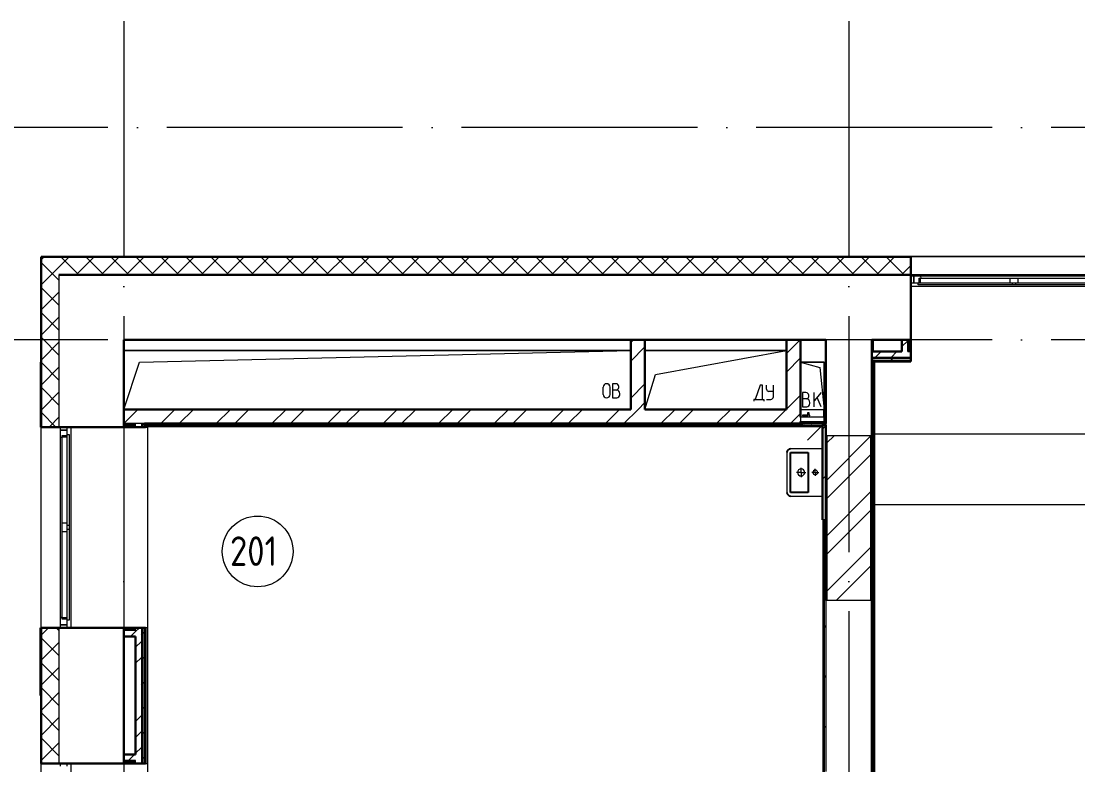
# Model space of a CAD drawing. Header units: millimetres. Extents: x -586848 to 520591, y -385801 to 675781.
# Drawn here: x 99002 to 107966, y 625269 to 631571 of the extents above; entities that cross this region are included whole.
import ezdxf

# ---------------------------------------------------------------- set-up
doc = ezdxf.new("R2010")
doc.units = ezdxf.units.MM
doc.linetypes.add('ADSK_Линия сетки', pattern=[25, 20, -2.5, 0, -2.5])
for name, color, linetype, lineweight in [('_ Окна', 7, 'Continuous', 9), ('Марки помещений', 252, 'Continuous', 20), ('Оборудование', 8, 'Continuous', 18), ('Ограждение', 252, 'Continuous', 9), ('Окна', 252, 'Continuous', 9), ('Оси', 252, 'Continuous', 9), ('Перекрытие', 252, 'Continuous', 18), ('Стены внутренние', 7, 'Continuous', 18), ('Стены наружные', 7, 'Continuous', 18), ('Стены штриховка', 7, 'Continuous', 9)]:
    doc.layers.add(name, color=color, linetype=linetype, lineweight=lineweight)
doc.layers.add('Узлы', color=7, linetype='Continuous')
doc.styles.add('GOST Common_2', font='', dxfattribs={"width": 0.9, "height": 250})
doc.styles.get('GOST Common_2').set_extended_font_data('GOST type B')

# ---------------------------------------------------------------- blocks, each defined once
blk = doc.blocks.new('2 этаж')
at = {"color": 251, "lineweight": 18, "true_color": 0x636466}
for p, q in [((104976, -3929.3), (100676, -3929.3)), ((100808, -4029.3), (104976, -3929.3)), ((106296, -3929.3), (105096, -3929.3)), ((105185.9, -4133), (106296, -3929.3)), ((100676, -4429.3), (100808, -4029.3)), ((106416, -4029.3), (106580.1, -4073.8)), ((106616, -4029.3), (106416, -4029.3)), ((106616, -4429.3), (106616, -4029.3)), ((106580.1, -4073.8), (106616, -4429.3)), ((104850.3, -4211.9), (104820.3, -4211.9)), ((104820.3, -4211.9), (104820.3, -4331.9)), ((105096, -4429.3), (105185.9, -4133)), ((104742.7, -4303.2), (104742.7, -4240.6)), ((104800.1, -4303.2), (104800.1, -4240.6)), ((104853.6, -4265.3), (104820.3, -4265.3)), ((104873.6, -4245.3), (104873.6, -4235.3)), ((104883.6, -4305.3), (104883.6, -4295.3)), ((106074.3, -4224.3), (106030.6, -4344.3)), ((106094, -4224.3), (106074.3, -4224.3)), ((106094, -4344.3), (106094, -4224.3)), ((106128.1, -4257.6), (106128.1, -4224.3)), ((106185.5, -4277.6), (106148.1, -4277.6)), ((106185.5, -4324.3), (106185.5, -4224.3)), ((106462.2, -4286.8), (106432.2, -4286.8)), ((106432.2, -4286.8), (106432.2, -4406.8)), ((106592.2, -4286.8), (106532.2, -4358.3)), ((106532.2, -4406.8), (106532.2, -4286.8)), ((104820.3, -4331.9), (104856.9, -4331.9)), ((106020.6, -4344.3), (106020.6, -4359.3)), ((106030.6, -4344.3), (106020.6, -4344.3)), ((106030.6, -4344.3), (106094, -4344.3)), ((106094, -4344.3), (106104, -4344.3)), ((106104, -4344.3), (106104, -4359.3)), ((106128.1, -4344.3), (106165.5, -4344.3)), ((106465.5, -4340.1), (106432.2, -4340.1)), ((106485.5, -4320.1), (106485.5, -4310.1)), ((106495.5, -4380.1), (106495.5, -4370.1)), ((106592.2, -4406.8), (106556.2, -4329.7)), ((106432.2, -4406.8), (106468.8, -4406.8))]:
    blk.add_line(p, q, dxfattribs=at)
for centre, radius, start, end in [((104771.4, -4240.6), 28.7, 0, 180), ((104850.3, -4235.3), 23.3, 0, 90), ((104853.6, -4245.3), 20, 270, 0), ((104853.6, -4295.3), 30, 0, 90), ((106148.1, -4257.6), 20, 180, 270), ((106462.2, -4310.1), 23.3, 0, 90), ((104771.4, -4303.2), 28.7, 180, 0), ((104856.9, -4305.3), 26.7, 270, 0), ((106165.5, -4324.3), 20, 270, 0), ((106465.5, -4320.1), 20, 270, 0), ((106465.5, -4370.1), 30, 0, 90), ((106468.8, -4380.1), 26.7, 270, 0)]:
    blk.add_arc(centre, radius, start, end, dxfattribs=at)
at = {"layer": '_ Окна', "color": 251, "true_color": 0x636466}
for p, q in [((107376, -3299.3), (107351, -3299.3)), ((107376, -3357.3), (107376, -3299.3)), ((107351, -3357.3), (107376, -3357.3)), ((100136, -4579.3), (100136, -4604.3)), ((100136, -4604.3), (100194, -4604.3)), ((100194, -4604.3), (100194, -4579.3)), ((100194, -6254.3), (100136, -6254.3)), ((100136, -6254.3), (100136, -6279.3)), ((100194, -6279.3), (100194, -6254.3)), ((100136, -7429.3), (100136, -7454.3)), ((100194, -7454.3), (100194, -7429.3))]:
    blk.add_line(p, q, dxfattribs=at)
at = {"layer": '_ Окна', "color": 251, "lineweight": 18, "true_color": 0x636466}
for p, q in [((107435.5, -3299.3), (107376, -3299.3)), ((107376, -3299.3), (107376, -3357.3)), ((107422, -3357.3), (107422, -3316.3)), ((107422, -3316.3), (107434, -3316.3)), ((107440, -3316.3), (107435.5, -3299.3)), ((107376, -3357.3), (107414, -3357.3)), ((100194, -4604.3), (100136, -4604.3)), ((100136, -4604.3), (100136, -4663.7)), ((100153, -4650.3), (100194, -4650.3)), ((100153, -4662.3), (100153, -4650.3)), ((100194, -4642.3), (100194, -4604.3)), ((100136, -4663.7), (100153, -4668.3)), ((100153, -6190.3), (100136, -6194.8)), ((100136, -6194.8), (100136, -6254.3)), ((100136, -6254.3), (100194, -6254.3)), ((100153, -6208.3), (100153, -6196.3)), ((100194, -6208.3), (100153, -6208.3)), ((100194, -6254.3), (100194, -6216.3))]:
    blk.add_line(p, q, dxfattribs=at)
at = {"layer": 'Марки помещений', "color": 251, "true_color": 0x636466}
blk.add_circle((101811.2, -5633.3), 300, dxfattribs=at)
at = {"layer": 'Оборудование', "color": 251, "true_color": 0x636466}
for p, q in [((106431.9, -4478.9), (106431.9, -4483.9)), ((106477.7, -4478.9), (106431.9, -4478.9)), ((106472.9, -4478.3), (106472.9, -4494.3)), ((106492.2, -4478.3), (106472.9, -4478.3)), ((106476.4, -4476.4), (106474.4, -4478.3)), ((106476.4, -4458.9), (106476.4, -4476.4)), ((106488.6, -4458.9), (106476.4, -4458.9)), ((106488.6, -4476.4), (106476.4, -4476.4)), ((106495.6, -4478.9), (106487.3, -4478.9)), ((106488.6, -4476.4), (106488.6, -4458.9)), ((106490.6, -4478.3), (106488.6, -4476.4)), ((106492.2, -4494.3), (106492.2, -4478.3)), ((106495.6, -4483.9), (106495.6, -4478.9)), ((106416, -4494.3), (106416, -4530.6)), ((106616, -4494.3), (106416, -4494.3)), ((106416.9, -4531.6), (106615.1, -4531.6)), ((106423, -4531.6), (106423, -4541.3)), ((106424, -4542.3), (106608.1, -4542.3)), ((106431.9, -4483.9), (106477.7, -4483.9)), ((106435, -4543.8), (106435, -4549.3)), ((106435, -4549.3), (106597, -4549.3)), ((106444, -4542.7), (106444, -4541.3)), ((106444, -4542.7), (106444, -4541.3)), ((106444, -4549.3), (106444, -4551.3)), ((106444, -4551.3), (106448, -4551.3)), ((106508.5, -4551.3), (106448, -4551.3)), ((106616, -4549.3), (106474.6, -4690.7)), ((106487.3, -4483.9), (106495.6, -4483.9)), ((106508.5, -4551.3), (106512.5, -4551.3)), ((106512.5, -4551.3), (106512.5, -4549.3)), ((106588, -4541.3), (106588, -4542.7)), ((106588, -4542.7), (106588, -4541.3)), ((106597, -4549.3), (106597, -4543.8)), ((106609, -4541.3), (106609, -4531.6)), ((106616, -4530.6), (106616, -4494.3))]:
    blk.add_line(p, q, dxfattribs=at)
for points, knots in [([(106416, -4530.6), (106416, -4530.7), (106416, -4530.9), (106416.1, -4531.1), (106416.2, -4531.2), (106416.4, -4531.4), (106416.5, -4531.5), (106416.7, -4531.5), (106416.8, -4531.6), (106416.9, -4531.6)], [0, 0, 0, 0, 0.166667, 0.333333, 0.458333, 0.583333, 0.708333, 0.833333, 1, 1, 1, 1]), ([(106423, -4541.3), (106423, -4541.4), (106423, -4541.5), (106423.1, -4541.8), (106423.2, -4541.9), (106423.4, -4542), (106423.5, -4542.1), (106423.6, -4542.2), (106423.8, -4542.2), (106423.9, -4542.3), (106424, -4542.3)], [0, 0, 0, 0, 0.166667, 0.333333, 0.458333, 0.583333, 0.666667, 0.75, 0.833333, 1, 1, 1, 1]), ([(106433.5, -4542.3), (106433.6, -4542.3), (106433.8, -4542.3), (106434.1, -4542.4), (106434.2, -4542.5), (106434.4, -4542.6), (106434.6, -4542.7), (106434.7, -4542.9), (106434.8, -4543), (106434.9, -4543.2), (106435, -4543.5), (106435, -4543.7), (106435, -4543.8)], [0, 0, 0, 0, 0.166667, 0.25, 0.333333, 0.416667, 0.5, 0.583333, 0.666667, 0.75, 0.833333, 1, 1, 1, 1]), ([(106597, -4543.8), (106597, -4543.7), (106597, -4543.5), (106597.1, -4543.2), (106597.2, -4543), (106597.3, -4542.9), (106597.5, -4542.7), (106597.6, -4542.6), (106597.8, -4542.5), (106598, -4542.4), (106598.2, -4542.3), (106598.4, -4542.3), (106598.5, -4542.3)], [-1, -1, -1, -1, -0.833333, -0.75, -0.666667, -0.583333, -0.5, -0.416667, -0.333333, -0.25, -0.166667, 0, 0, 0, 0]), ([(106608.1, -4542.3), (106608.1, -4542.3), (106608.3, -4542.2), (106608.4, -4542.2), (106608.5, -4542.1), (106608.7, -4542), (106608.8, -4541.9), (106608.9, -4541.8), (106609, -4541.5), (106609, -4541.4), (106609, -4541.3)], [-1, -1, -1, -1, -0.833333, -0.75, -0.666667, -0.583333, -0.458333, -0.333333, -0.166667, 0, 0, 0, 0]), ([(106615.1, -4531.6), (106615.2, -4531.6), (106615.3, -4531.5), (106615.5, -4531.5), (106615.6, -4531.4), (106615.8, -4531.2), (106615.9, -4531.1), (106616, -4530.9), (106616, -4530.7), (106616, -4530.6)], [-1, -1, -1, -1, -0.833333, -0.75, -0.583333, -0.458333, -0.333333, -0.166667, 0, 0, 0, 0])]:
    blk.add_open_spline(points, degree=3, knots=knots, dxfattribs=at)
at = {"layer": 'Ограждение', "color": 251, "true_color": 0x636466}
for p, q in [((109101, -3389.3), (107351, -3389.3)), ((107036, -3939.3), (107036, -3839.3)), ((100876, -4569.3), (100876, -12274.3)), ((100226, -4579.3), (100226, -6279.3)), ((100676, -4579.3), (100676, -6279.3)), ((100861, -4579.3), (100876, -4579.3)), ((100876, -4574.3), (106601, -4574.3)), ((100876, -4579.3), (100876, -6279.3)), ((114741, -4639.3), (107041, -4639.3)), ((114741, -5239.3), (107041, -5239.3)), ((107046, -10039.3), (107046, -5239.3)), ((106606, -5364), (106606, -10189.3)), ((100876, -6279.3), (100861, -6279.3)), ((100226, -7429.3), (100226, -9129.3)), ((100676, -7429.3), (100676, -9129.3)), ((100861, -7429.3), (100876, -7429.3)), ((100876, -7429.3), (100876, -9129.3))]:
    blk.add_line(p, q, dxfattribs=at)
at = {"layer": 'Окна', "color": 251, "true_color": 0x636466}
for p, q in [((107434, -3316.3), (108191, -3316.3)), ((107434, -3357.3), (107434, -3316.3)), ((109016.6, -3299.3), (107435.5, -3299.3)), ((108191, -3316.3), (108261, -3316.3)), ((108191, -3316.3), (108191, -3357.3)), ((108261, -3316.3), (109018, -3316.3)), ((108261, -3357.3), (108261, -3316.3)), ((107414, -3357.3), (108211, -3357.3)), ((107414, -3374.3), (107414, -3357.3)), ((108211, -3374.3), (107414, -3374.3)), ((108211, -3357.3), (108241, -3357.3)), ((108211, -3357.3), (108211, -3374.3)), ((108241, -3374.3), (108211, -3374.3)), ((108241, -3357.3), (109038, -3357.3)), ((108241, -3374.3), (108241, -3357.3)), ((109038, -3374.3), (108241, -3374.3)), ((100194, -5414.3), (100194, -4642.3)), ((100194, -4642.3), (100211, -4642.3)), ((100211, -4642.3), (100211, -5414.3)), ((100136, -4663.7), (100136, -6194.8)), ((100153, -5394.3), (100153, -4662.3)), ((100153, -4662.3), (100194, -4662.3)), ((100153, -5464.3), (100153, -5394.3)), ((100194, -5394.3), (100153, -5394.3)), ((100153, -6196.3), (100153, -5464.3)), ((100153, -5464.3), (100194, -5464.3)), ((100194, -5444.3), (100194, -5414.3)), ((100211, -5414.3), (100194, -5414.3)), ((100194, -6216.3), (100194, -5444.3)), ((100194, -5444.3), (100211, -5444.3)), ((100211, -5414.3), (100211, -5444.3)), ((100211, -5444.3), (100211, -6216.3)), ((100194, -6196.3), (100153, -6196.3)), ((100211, -6216.3), (100194, -6216.3))]:
    blk.add_line(p, q, dxfattribs=at)
at = {"layer": 'Оси', "color": 251, "linetype": 'ADSK_Линия сетки', "ltscale": 100, "true_color": 0x636466}
for p, q in [((100676, -1139.3), (100676, -32265.4)), ((106826, -1139.3), (106826, -32265.4)), ((170543.3, -2039.3), (93565.9, -2039.3)), ((170543.3, -3839.3), (93565.9, -3839.3))]:
    blk.add_line(p, q, dxfattribs=at)
at = {"layer": 'Перекрытие', "color": 251, "ltscale": 100, "true_color": 0x636466}
for p, q in [((100676, -3929.3), (104976, -3929.3)), ((105096, -3929.3), (106296, -3929.3)), ((106416, -4029.3), (106616, -4029.3)), ((106616, -4029.3), (106616, -4429.3))]:
    blk.add_line(p, q, dxfattribs=at)
at = {"layer": 'Стены внутренние', "color": 251, "lineweight": 30, "true_color": 0x636466}
for p, q in [((99974, -3137.3), (99974, -4579.3)), ((107351, -3137.3), (99974, -3137.3)), ((107351, -3289.3), (107351, -3137.3)), ((107351, -3289.3), (100126, -3289.3)), ((100126, -3289.3), (107351, -3289.3)), ((107351, -3839.3), (107351, -3289.3)), ((100676, -4429.3), (100676, -3839.3)), ((100676, -3839.3), (104976, -3839.3)), ((105096, -3839.3), (106296, -3839.3)), ((106416, -3839.3), (106631, -3839.3)), ((106631, -3839.3), (106631, -4429.3)), ((107021, -3839.3), (107276, -3839.3)), ((107021, -3939.3), (107021, -3839.3)), ((99974, -4579.3), (100676, -4579.3)), ((106631, -4649.3), (106636, -4649.3)), ((107016, -4649.3), (107021, -4649.3)), ((106636, -6049.3), (106631, -6049.3)), ((107021, -6049.3), (107016, -6049.3)), ((100676, -6279.3), (99974, -6279.3)), ((99974, -6279.3), (99974, -7429.3)), ((100676, -7354.3), (100676, -6354.3)), ((99974, -7429.3), (100676, -7429.3))]:
    blk.add_line(p, q, dxfattribs=at)
at = {"layer": 'Стены внутренние', "color": 251, "linetype": 'Continuous', "lineweight": 9, "true_color": 0x636466}
for p, q in [((99976, -3161.3), (99998, -3139.3)), ((100126, -3333.7), (99976, -3183.7)), ((99976.1, -3373.3), (100126, -3223.4)), ((100126, -3223.4), (100210.2, -3139.3)), ((100293.7, -3289.3), (100143.7, -3139.3)), ((100272.3, -3289.3), (100422.3, -3139.3)), ((100505.8, -3289.3), (100355.8, -3139.3)), ((100444.4, -3139.3), (100443.3, -3137.3)), ((100484.4, -3289.3), (100634.4, -3139.3)), ((100717.9, -3289.3), (100567.9, -3139.3)), ((100696.6, -3289.3), (100846.6, -3139.3)), ((100930.1, -3289.3), (100780.1, -3139.3)), ((100908.7, -3289.3), (101058.7, -3139.3)), ((101142.2, -3289.3), (100992.2, -3139.3)), ((101120.8, -3289.3), (101270.8, -3139.3)), ((101354.3, -3289.3), (101204.3, -3139.3)), ((101333, -3289.3), (101483, -3139.3)), ((101566.5, -3289.3), (101416.5, -3139.3)), ((101545.1, -3289.3), (101695.1, -3139.3)), ((101778.6, -3289.3), (101628.6, -3139.3)), ((101757.2, -3289.3), (101907.2, -3139.3)), ((101769.2, -3137.3), (101768, -3139.3)), ((101990.7, -3289.3), (101840.7, -3139.3)), ((101852.2, -3139.3), (101851.1, -3137.3)), ((101969.4, -3289.3), (102119.4, -3139.3)), ((102202.9, -3289.3), (102052.9, -3139.3)), ((102181.5, -3289.3), (102331.5, -3139.3)), ((102415, -3289.3), (102265, -3139.3)), ((102393.6, -3289.3), (102543.6, -3139.3)), ((102438.8, -3139.3), (102437.7, -3137.3)), ((102627.1, -3289.3), (102477.1, -3139.3)), ((102590.4, -3137.3), (102589.2, -3139.3)), ((102605.7, -3289.3), (102755.7, -3139.3)), ((102839.3, -3289.3), (102689.3, -3139.3)), ((102817.9, -3289.3), (102967.9, -3139.3)), ((102825, -3137.3), (102823.9, -3139.3)), ((103051.4, -3289.3), (102901.4, -3139.3)), ((103030, -3289.3), (103180, -3139.3)), ((103263.5, -3289.3), (103113.5, -3139.3)), ((103242.1, -3289.3), (103392.1, -3139.3)), ((103475.7, -3289.3), (103325.7, -3139.3)), ((103454.3, -3289.3), (103604.3, -3139.3)), ((103687.8, -3289.3), (103537.8, -3139.3)), ((103645.6, -3138.4), (103645.1, -3139.3)), ((103666.4, -3289.3), (103816.4, -3139.3)), ((103899.9, -3289.3), (103749.9, -3139.3)), ((103878.5, -3289.3), (104028.5, -3139.3)), ((104112.1, -3289.3), (103962.1, -3139.3)), ((104090.7, -3289.3), (104240.7, -3139.3)), ((104324.2, -3289.3), (104174.2, -3139.3)), ((104302.8, -3289.3), (104452.8, -3139.3)), ((104315.9, -3139.3), (104314.8, -3137.3)), ((104536.3, -3289.3), (104386.3, -3139.3)), ((104514.9, -3289.3), (104664.9, -3139.3)), ((104748.5, -3289.3), (104598.5, -3139.3)), ((104727.1, -3289.3), (104877.1, -3139.3)), ((104960.6, -3289.3), (104810.6, -3139.3)), ((104939.2, -3289.3), (105089.2, -3139.3)), ((105172.7, -3289.3), (105022.7, -3139.3)), ((105151.3, -3289.3), (105301.3, -3139.3)), ((105384.9, -3289.3), (105234.9, -3139.3)), ((105363.5, -3289.3), (105513.5, -3139.3)), ((105406, -3137.3), (105405.8, -3137.6)), ((105597, -3289.3), (105447, -3139.3)), ((105575.6, -3289.3), (105725.6, -3139.3)), ((105640.7, -3137.3), (105639.5, -3139.3)), ((105809.1, -3289.3), (105659.1, -3139.3)), ((105723.7, -3139.3), (105722.6, -3137.3)), ((105787.7, -3289.3), (105937.7, -3139.3)), ((106021.2, -3289.3), (105871.2, -3139.3)), ((105999.9, -3289.3), (106149.9, -3139.3)), ((106233.4, -3289.3), (106083.4, -3139.3)), ((106212, -3289.3), (106362, -3139.3)), ((106445.5, -3289.3), (106295.5, -3139.3)), ((106424.1, -3289.3), (106574.1, -3139.3)), ((106461.9, -3137.3), (106460.7, -3139.3)), ((106657.6, -3289.3), (106507.6, -3139.3)), ((106636.3, -3289.3), (106786.3, -3139.3)), ((106869.8, -3289.3), (106719.8, -3139.3)), ((106848.4, -3289.3), (106998.4, -3139.3)), ((107081.9, -3289.3), (106931.9, -3139.3)), ((107060.5, -3289.3), (107210.5, -3139.3)), ((107131.5, -3139.3), (107130.4, -3137.3)), ((107294, -3289.3), (107144, -3139.3)), ((107272.7, -3289.3), (107349, -3212.9)), ((99976, -3377.9), (99976, -3377.9)), ((100126, -3545.8), (99976.1, -3395.9)), ((99976.2, -3585.4), (100126, -3435.5)), ((100126, -3758), (99976.2, -3608.2)), ((99976.3, -3797.4), (100126, -3647.7)), ((100126, -3970.1), (99976.3, -3820.4)), ((99976.3, -4009.5), (100126, -3859.8)), ((99976, -3987.5), (99976, -3987.5)), ((100126, -4182.2), (99976.4, -4032.6)), ((99976.4, -4221.5), (100126, -4071.9)), ((99976, -4190.7), (99976, -4190.7)), ((100126, -4394.4), (99976.4, -4244.8)), ((99976.5, -4433.6), (100126, -4284.1)), ((100098.8, -4579.3), (99976.5, -4457)), ((99976, -4563.1), (99974, -4559.7)), ((99976, -4495.5), (99976, -4495.5)), ((100045, -4577.3), (100126, -4496.2)), ((99985.3, -4579.3), (99984.2, -4577.3)), ((99976, -6343.2), (100038, -6281.3)), ((100126, -6303.6), (100101.7, -6279.3)), ((100126, -6515.7), (99976, -6365.7)), ((99976, -6425.9), (99976.5, -6425.9)), ((99976.1, -6555.3), (100126, -6405.4)), ((100126, -6727.8), (99976.2, -6578)), ((99976.2, -6767.3), (100126, -6617.5)), ((99976, -6730.7), (99976.3, -6730.7)), ((100126, -6940), (99976.3, -6790.2)), ((99976.3, -6979.3), (100126, -6829.7)), ((100126, -7152.1), (99976.4, -7002.4)), ((99976.5, -7191.3), (100126, -7041.8)), ((100126, -7364.2), (99976.5, -7214.7)), ((99976.6, -7403.4), (100126, -7253.9)), ((99976, -7340.3), (99976, -7340.3)), ((99976.9, -7427.3), (99976.6, -7426.9))]:
    blk.add_line(p, q, dxfattribs=at)
at = {"layer": 'Стены внутренние', "color": 251, "true_color": 0x636466}
for p, q in [((100126, -3289.3), (100126, -4579.3)), ((109101, -3289.3), (107351, -3289.3)), ((106631, -4549.3), (106631, -4564.3)), ((99974, -6279.3), (99974, -4579.3)), ((106636, -4649.3), (107016, -4649.3)), ((106631, -6049.3), (106631, -7499.3)), ((107016, -6049.3), (106636, -6049.3)), ((100126, -6279.3), (100126, -7429.3)), ((99974, -9129.3), (99974, -7429.3))]:
    blk.add_line(p, q, dxfattribs=at)
at = {"layer": 'Стены наружные', "color": 251, "true_color": 0x636466}
for p, q in [((106826, -3132.3), (109626, -3132.3)), ((106826, -3137.3), (106826, -3132.3)), ((107351, -3132.3), (107351, -3137.3)), ((109101, -3137.3), (107351, -3137.3)), ((107028.5, -3839.3), (107028.5, -3854.3)), ((107036, -3854.3), (107028.5, -3854.3)), ((99969, -4579.3), (99969, -4029.3)), ((99974, -4029.3), (99969, -4029.3)), ((106416, -4429.3), (106616, -4429.3)), ((99969, -4579.3), (99974, -4579.3))]:
    blk.add_line(p, q, dxfattribs=at)
at = {"layer": 'Стены наружные', "color": 251, "linetype": 'Continuous', "lineweight": 9, "true_color": 0x636466}
for p, q in [((104976, -3862.3), (104999.1, -3839.3)), ((106296, -3956.7), (106413.5, -3839.3)), ((107276, -3897.4), (107326, -3847.4)), ((107338.5, -3859.8), (107351, -3847.3)), ((104976, -4019.5), (105096, -3899.5)), ((107049.2, -3989.3), (107099.2, -3939.3)), ((107184.2, -3989.3), (107234.2, -3939.3)), ((107326, -3872.3), (107338.5, -3859.8)), ((106296, -4113.9), (106416, -3993.9)), ((107036, -4020.9), (107037.6, -4019.3)), ((107103.3, -4024.3), (107108.3, -4019.3)), ((107174, -4024.3), (107179, -4019.3)), ((107179, -4019.3), (107184, -4014.3)), ((107184, -4014.3), (107196.5, -4001.8)), ((107196.5, -4001.8), (107209, -3989.3)), ((107244.8, -4024.3), (107249.8, -4019.3)), ((107315.5, -4024.3), (107320.5, -4019.3)), ((107036, -4091.6), (107041, -4086.6)), ((107036, -4162.3), (107041, -4157.3)), ((104976, -4333.8), (105096, -4213.8)), ((107036, -4233), (107041, -4228)), ((107036, -4303.7), (107041, -4298.7)), ((105037.7, -4429.3), (105096, -4370.9)), ((106296, -4428.2), (106416, -4308.2)), ((107036, -4374.4), (107041, -4369.4)), ((100676, -4547.8), (100794.5, -4429.3)), ((100988.8, -4549.3), (101108.8, -4429.3)), ((101146, -4549.3), (101266, -4429.3)), ((101460.3, -4549.3), (101580.3, -4429.3)), ((101617.5, -4549.3), (101737.5, -4429.3)), ((101931.8, -4549.3), (102051.8, -4429.3)), ((102088.9, -4549.3), (102208.9, -4429.3)), ((102403.2, -4549.3), (102523.2, -4429.3)), ((102560.4, -4549.3), (102680.4, -4429.3)), ((102874.7, -4549.3), (102994.7, -4429.3)), ((103031.8, -4549.3), (103151.8, -4429.3)), ((103346.2, -4549.3), (103466.2, -4429.3)), ((103503.3, -4549.3), (103623.3, -4429.3)), ((103817.6, -4549.3), (103937.6, -4429.3)), ((103974.8, -4549.3), (104094.8, -4429.3)), ((104289.1, -4549.3), (104409.1, -4429.3)), ((104446.2, -4549.3), (104566.2, -4429.3)), ((104760.5, -4549.3), (104880.5, -4429.3)), ((104917.7, -4549.3), (105037.7, -4429.3)), ((105232, -4549.3), (105352, -4429.3)), ((105389.2, -4549.3), (105509.2, -4429.3)), ((105703.5, -4549.3), (105823.5, -4429.3)), ((105860.6, -4549.3), (105980.6, -4429.3)), ((106174.9, -4549.3), (106294.9, -4429.3)), ((106332.1, -4549.3), (106416, -4465.3)), ((107036, -4445.1), (107041, -4440.1)), ((100679.4, -4579.3), (100691.9, -4566.8)), ((100691.9, -4566.8), (100704.4, -4554.3)), ((100901.5, -4569.3), (100906.5, -4564.3)), ((100972.2, -4569.3), (100977.2, -4564.3)), ((101042.9, -4569.3), (101047.9, -4564.3)), ((101113.6, -4569.3), (101118.6, -4564.3)), ((101118.6, -4564.3), (101133.6, -4549.3)), ((101184.3, -4569.3), (101189.3, -4564.3)), ((101255, -4569.3), (101260, -4564.3)), ((101325.7, -4569.3), (101330.7, -4564.3)), ((101396.5, -4569.3), (101401.5, -4564.3)), ((101467.2, -4569.3), (101472.2, -4564.3)), ((101537.9, -4569.3), (101542.9, -4564.3)), ((101542.9, -4564.3), (101557.9, -4549.3)), ((101608.6, -4569.3), (101613.6, -4564.3)), ((101679.3, -4569.3), (101684.3, -4564.3)), ((101750, -4569.3), (101755, -4564.3)), ((101820.7, -4569.3), (101825.7, -4564.3)), ((101891.4, -4569.3), (101896.4, -4564.3)), ((101962.1, -4569.3), (101967.1, -4564.3)), ((101967.1, -4564.3), (101982.1, -4549.3)), ((102032.9, -4569.3), (102037.9, -4564.3)), ((102103.6, -4569.3), (102108.6, -4564.3)), ((102174.3, -4569.3), (102179.3, -4564.3)), ((102245, -4569.3), (102250, -4564.3)), ((102315.7, -4569.3), (102320.7, -4564.3)), ((102386.4, -4569.3), (102391.4, -4564.3)), ((102391.4, -4564.3), (102406.4, -4549.3)), ((102457.1, -4569.3), (102462.1, -4564.3)), ((102527.8, -4569.3), (102532.8, -4564.3)), ((102598.5, -4569.3), (102603.5, -4564.3)), ((102669.3, -4569.3), (102674.3, -4564.3)), ((102740, -4569.3), (102745, -4564.3)), ((102810.7, -4569.3), (102815.7, -4564.3)), ((102815.7, -4564.3), (102830.7, -4549.3)), ((102881.4, -4569.3), (102886.4, -4564.3)), ((102952.1, -4569.3), (102957.1, -4564.3)), ((103022.8, -4569.3), (103027.8, -4564.3)), ((103093.5, -4569.3), (103098.5, -4564.3)), ((103164.2, -4569.3), (103169.2, -4564.3)), ((103234.9, -4569.3), (103239.9, -4564.3)), ((103239.9, -4564.3), (103254.9, -4549.3)), ((103305.6, -4569.3), (103310.6, -4564.3)), ((103376.4, -4569.3), (103381.4, -4564.3)), ((103447.1, -4569.3), (103452.1, -4564.3)), ((103517.8, -4569.3), (103522.8, -4564.3)), ((103588.5, -4569.3), (103593.5, -4564.3)), ((103659.2, -4569.3), (103664.2, -4564.3)), ((103664.2, -4564.3), (103679.2, -4549.3)), ((103729.9, -4569.3), (103734.9, -4564.3)), ((103800.6, -4569.3), (103805.6, -4564.3)), ((103871.3, -4569.3), (103876.3, -4564.3)), ((103942, -4569.3), (103947, -4564.3)), ((104012.8, -4569.3), (104017.8, -4564.3)), ((104083.5, -4569.3), (104088.5, -4564.3)), ((104088.5, -4564.3), (104103.5, -4549.3)), ((104154.2, -4569.3), (104159.2, -4564.3)), ((104224.9, -4569.3), (104229.9, -4564.3)), ((104295.6, -4569.3), (104300.6, -4564.3)), ((104366.3, -4569.3), (104371.3, -4564.3)), ((104437, -4569.3), (104442, -4564.3)), ((104507.7, -4569.3), (104512.7, -4564.3)), ((104512.7, -4564.3), (104527.7, -4549.3)), ((104578.4, -4569.3), (104583.4, -4564.3)), ((104649.1, -4569.3), (104654.1, -4564.3)), ((104719.9, -4569.3), (104724.9, -4564.3)), ((104790.6, -4569.3), (104795.6, -4564.3)), ((104861.3, -4569.3), (104866.3, -4564.3)), ((104932, -4569.3), (104937, -4564.3)), ((104937, -4564.3), (104952, -4549.3)), ((105002.7, -4569.3), (105007.7, -4564.3)), ((105073.4, -4569.3), (105078.4, -4564.3)), ((105144.1, -4569.3), (105149.1, -4564.3)), ((105214.8, -4569.3), (105219.8, -4564.3)), ((105285.5, -4569.3), (105290.5, -4564.3)), ((105356.3, -4569.3), (105361.3, -4564.3)), ((105361.3, -4564.3), (105376.3, -4549.3)), ((105427, -4569.3), (105432, -4564.3)), ((105497.7, -4569.3), (105502.7, -4564.3)), ((105568.4, -4569.3), (105573.4, -4564.3)), ((105639.1, -4569.3), (105644.1, -4564.3)), ((105709.8, -4569.3), (105714.8, -4564.3)), ((105780.5, -4569.3), (105785.5, -4564.3)), ((105785.5, -4564.3), (105800.5, -4549.3)), ((105851.2, -4569.3), (105856.2, -4564.3)), ((105921.9, -4569.3), (105926.9, -4564.3)), ((105992.7, -4569.3), (105997.7, -4564.3)), ((106063.4, -4569.3), (106068.4, -4564.3)), ((106134.1, -4569.3), (106139.1, -4564.3)), ((106204.8, -4569.3), (106209.8, -4564.3)), ((106209.8, -4564.3), (106224.8, -4549.3)), ((106275.5, -4569.3), (106280.5, -4564.3)), ((106346.2, -4569.3), (106351.2, -4564.3)), ((106416.9, -4569.3), (106421.9, -4564.3)), ((106487.6, -4569.3), (106492.6, -4564.3)), ((106558.3, -4569.3), (106563.3, -4564.3)), ((106601, -4597.3), (106631, -4567.3)), ((107036, -4515.8), (107041, -4510.8)), ((106636, -4716.8), (106703.6, -4649.3)), ((106636, -5031.1), (107016, -4651.1)), ((107036, -4586.6), (107041, -4581.6)), ((107036, -4657.3), (107041, -4652.3)), ((107036, -4728), (107041, -4723)), ((106636, -5188.3), (107016, -4808.3)), ((107036, -4798.7), (107041, -4793.7)), ((107036, -4869.4), (107041, -4864.4)), ((106601, -5021.6), (106631, -4991.6)), ((107036, -4940.1), (107041, -4935.1)), ((107036, -5010.8), (107041, -5005.8)), ((107036, -5081.5), (107041, -5076.5)), ((106636, -5502.6), (107016, -5122.6)), ((107036, -5152.2), (107041, -5147.2)), ((106636, -5659.7), (107016, -5279.7)), ((107036, -5223), (107041, -5218)), ((106611, -5365.1), (106612.1, -5364)), ((107036, -5293.7), (107041, -5288.7)), ((107036, -5364.4), (107041, -5359.4)), ((106611, -5435.8), (106616, -5430.8)), ((106616, -5430.8), (106631, -5415.8)), ((107036, -5435.1), (107041, -5430.1)), ((106611, -5506.5), (106616, -5501.5)), ((107036, -5505.8), (107041, -5500.8)), ((106611, -5577.2), (106616, -5572.2)), ((106611, -5648), (106616, -5643)), ((106636, -5974), (107016, -5594)), ((107036, -5576.5), (107041, -5571.5)), ((107036, -5647.2), (107041, -5642.2)), ((106611, -5718.7), (106616, -5713.7)), ((107036, -5717.9), (107041, -5712.9)), ((106611, -5789.4), (106616, -5784.4)), ((106717.9, -6049.3), (107016, -5751.2)), ((107036, -5788.6), (107041, -5783.6)), ((106611, -5860.1), (106616, -5855.1)), ((106616, -5855.1), (106631, -5840.1)), ((107036, -5859.4), (107041, -5854.4)), ((106611, -5930.8), (106616, -5925.8)), ((106611, -6001.5), (106616, -5996.5)), ((107036, -5930.1), (107041, -5925.1)), ((107036, -6000.8), (107041, -5995.8)), ((106611, -6072.2), (106616, -6067.2)), ((107036, -6071.5), (107041, -6066.5)), ((106611, -6142.9), (106616, -6137.9)), ((107036, -6142.2), (107041, -6137.2)), ((106611, -6213.6), (106616, -6208.6)), ((106616, -6279.4), (106631, -6264.4)), ((107036, -6212.9), (107041, -6207.9)), ((100676, -6279.7), (100676.4, -6279.3)), ((100732.7, -6354.3), (100776, -6310.9)), ((100776, -6310.9), (100807.7, -6279.3)), ((100826, -6341.8), (100838.5, -6329.3)), ((100838.5, -6329.3), (100851, -6316.8)), ((100856, -6311.8), (100861, -6306.8)), ((106611, -6284.4), (106616, -6279.4)), ((106611, -6355.1), (106616, -6350.1)), ((107036, -6283.6), (107041, -6278.6)), ((107036, -6354.3), (107041, -6349.3)), ((100776, -6445.9), (100826, -6395.9)), ((100856, -6382.5), (100861, -6377.5)), ((100856, -6453.2), (100861, -6448.2)), ((106611, -6425.8), (106616, -6420.8)), ((107036, -6425), (107041, -6420)), ((100776, -6580.8), (100826, -6530.8)), ((100826, -6553.9), (100838.5, -6541.4)), ((100838.5, -6541.4), (100851, -6528.9)), ((100851, -6528.9), (100856, -6523.9)), ((100856, -6523.9), (100861, -6518.9)), ((106611, -6496.5), (106616, -6491.5)), ((107036, -6495.7), (107041, -6490.7)), ((100856, -6594.6), (100861, -6589.6)), ((106611, -6567.2), (106616, -6562.2)), ((106611, -6637.9), (106616, -6632.9)), ((107036, -6566.5), (107041, -6561.5)), ((107036, -6637.2), (107041, -6632.2)), ((100856, -6665.3), (100861, -6660.3)), ((106611, -6708.6), (106616, -6703.6)), ((106616, -6703.6), (106631, -6688.6)), ((107036, -6707.9), (107041, -6702.9)), ((100826, -6766.1), (100838.5, -6753.6)), ((100838.5, -6753.6), (100851, -6741.1)), ((100856, -6736.1), (100861, -6731.1)), ((100856, -6806.8), (100861, -6801.8)), ((106611, -6779.3), (106616, -6774.3)), ((107036, -6778.6), (107041, -6773.6)), ((100856, -6877.5), (100861, -6872.5)), ((106611, -6850), (106616, -6845)), ((107036, -6849.3), (107041, -6844.3)), ((100826, -6978.2), (100838.5, -6965.7)), ((100838.5, -6965.7), (100851, -6953.2)), ((100851, -6953.2), (100856, -6948.2)), ((100856, -6948.2), (100861, -6943.2)), ((106611, -6920.7), (106616, -6915.7)), ((106611, -6991.5), (106616, -6986.5)), ((107036, -6920), (107041, -6915)), ((107036, -6990.7), (107041, -6985.7)), ((100776, -7074.3), (100826, -7024.3)), ((100856, -7018.9), (100861, -7013.9)), ((106611, -7062.2), (106616, -7057.2)), ((107036, -7061.4), (107041, -7056.4)), ((100776, -7209.2), (100826, -7159.2)), ((100838.5, -7177.8), (100851, -7165.3)), ((100856, -7089.6), (100861, -7084.6)), ((100856, -7160.3), (100861, -7155.3)), ((106611, -7132.9), (106616, -7127.9)), ((106616, -7127.9), (106631, -7112.9)), ((107036, -7132.1), (107041, -7127.1)), ((100826, -7190.3), (100838.5, -7177.8)), ((100856, -7231), (100861, -7226)), ((106611, -7203.6), (106616, -7198.6)), ((107036, -7202.9), (107041, -7197.9)), ((100776, -7344.1), (100826, -7294.1)), ((100856, -7301.7), (100861, -7296.7)), ((106611, -7274.3), (106616, -7269.3)), ((106611, -7345), (106616, -7340)), ((107036, -7273.6), (107041, -7268.6)), ((107036, -7344.3), (107041, -7339.3)), ((100715.9, -7404.3), (100765.9, -7354.3)), ((100826, -7402.4), (100838.5, -7389.9)), ((100838.5, -7389.9), (100851, -7377.4)), ((100851, -7377.4), (100856, -7372.4)), ((100856, -7372.4), (100861, -7367.4)), ((106611, -7415.7), (106616, -7410.7)), ((107036, -7415), (107041, -7410))]:
    blk.add_line(p, q, dxfattribs=at)
at = {"layer": 'Стены наружные', "color": 251, "lineweight": 30, "true_color": 0x636466}
for p, q in [((104976, -3839.3), (104976, -4429.3)), ((105096, -3839.3), (104976, -3839.3)), ((105096, -4429.3), (105096, -3839.3)), ((106296, -3839.3), (106296, -4429.3)), ((106416, -3839.3), (106296, -3839.3)), ((106416, -4494.3), (106416, -3839.3)), ((107276, -3839.3), (107276, -3939.3)), ((107351, -3839.3), (107276, -3839.3)), ((107351, -4024.3), (107351, -3839.3)), ((107021, -3939.3), (107021, -10039.3)), ((107276, -3939.3), (107021, -3939.3)), ((107036, -4019.3), (107041, -4019.3)), ((107036, -10039.3), (107036, -4019.3)), ((107041, -10189.3), (107041, -4024.3)), ((107041, -4024.3), (107351, -4024.3)), ((104976, -4429.3), (100676, -4429.3)), ((100676, -4429.3), (100676, -4579.3)), ((106296, -4429.3), (105096, -4429.3)), ((106631, -4429.3), (106616, -4429.3)), ((106616, -4429.3), (106616, -4494.3)), ((106631, -4549.3), (106631, -4429.3)), ((106435, -4549.3), (100851, -4549.3)), ((100851, -4549.3), (100851, -4564.3)), ((100856, -4564.3), (100861, -4564.3)), ((100861, -4579.3), (100861, -4569.3)), ((100861, -4569.3), (106601, -4569.3)), ((106416, -4549.3), (106416, -4530.9)), ((106631, -4549.3), (106597, -4549.3)), ((106601, -4569.3), (106601, -5364)), ((106616, -4530.9), (106616, -4549.3)), ((106631, -6049.3), (106631, -4564.3)), ((100676, -4579.3), (100861, -4579.3)), ((106636, -4649.3), (106636, -6049.3)), ((107016, -6049.3), (107016, -4649.3)), ((106601, -5364), (106611, -5364)), ((106611, -5364), (106611, -10189.3)), ((99969, -6279.3), (99969, -6854.3)), ((99974, -6279.3), (99969, -6279.3)), ((100861, -6279.3), (100676, -6279.3)), ((100676, -6279.3), (100676, -6354.3)), ((100676, -6354.3), (100776, -6354.3)), ((100776, -6354.3), (100776, -7354.3)), ((100861, -7429.3), (100861, -6279.3)), ((99969, -6854.3), (99974, -6854.3)), ((100776, -7354.3), (100676, -7354.3)), ((100676, -7354.3), (100676, -7429.3)), ((100676, -7429.3), (100861, -7429.3))]:
    blk.add_line(p, q, dxfattribs=at)
at = {"layer": 'Стены штриховка', "color": 251, "true_color": 0x636466}
for p, q in [((107349, -3139.3), (99974, -3139.3)), ((99976, -3137.3), (99976, -4577.3)), ((107349, -3213.3), (107349, -3139.3)), ((107349, -3213.3), (107351, -3213.3)), ((107326, -3939.3), (107326, -3839.3)), ((107338.5, -3939.3), (107338.5, -3839.3)), ((107326, -3939.3), (107351, -3939.3)), ((107351, -3989.3), (107021, -3989.3)), ((107351, -4001.8), (107021, -4001.8)), ((107021, -4014.3), (107351, -4014.3)), ((107036, -4019.3), (107021, -4019.3)), ((107041, -4019.3), (107351, -4019.3)), ((100851, -4549.3), (100676, -4549.3)), ((100776, -4554.3), (100676, -4554.3)), ((100776, -4566.8), (100676, -4566.8)), ((100776, -4579.3), (100776, -4554.3)), ((100826, -4549.3), (100826, -4579.3)), ((100838.5, -4549.3), (100838.5, -4579.3)), ((100851, -4564.3), (100851, -4579.3)), ((100856, -4579.3), (100856, -4564.3)), ((100861, -4564.3), (106631, -4564.3)), ((106601, -4569.3), (106601, -4564.3)), ((99976, -4577.3), (100050, -4577.3)), ((100050, -4579.3), (100050, -4577.3)), ((106631, -5364), (106611, -5364)), ((106616, -5364), (106616, -10189.3)), ((99976, -6281.3), (99976, -7427.3)), ((100050, -6281.3), (99976, -6281.3)), ((100050, -6281.3), (100050, -6279.3)), ((100776, -6291.8), (100676, -6291.8)), ((100776, -6304.3), (100676, -6304.3)), ((100776, -6304.3), (100776, -6279.3)), ((100826, -6279.3), (100826, -7429.3)), ((100838.5, -6279.3), (100838.5, -7429.3)), ((100851, -6279.3), (100851, -7429.3)), ((100856, -7429.3), (100856, -6279.3)), ((99976, -7427.3), (100050, -7427.3)), ((100050, -7429.3), (100050, -7427.3)), ((100776, -7404.3), (100676, -7404.3)), ((100776, -7416.8), (100676, -7416.8)), ((100776, -7429.3), (100776, -7404.3))]:
    blk.add_line(p, q, dxfattribs=at)
at = {"layer": 'Узлы', "color": 251, "lineweight": 9, "true_color": 0x636466}
for p, q in [((106301, -4793.6), (106301, -4963.6)), ((106601, -4763.6), (106331, -4763.6)), ((106421, -4963.6), (106421, -4923.6)), ((106301, -4963.6), (106301, -5133.6)), ((106421, -4963.6), (106381, -4963.6)), ((106421, -4963.6), (106421, -5003.6)), ((106421, -4963.6), (106461, -4963.6)), ((106541, -4963.6), (106511, -4963.6)), ((106541, -4963.6), (106541, -4933.6)), ((106541, -4963.6), (106541, -4993.6)), ((106541, -4963.6), (106571, -4963.6)), ((106331, -5163.6), (106601, -5163.6))]:
    blk.add_line(p, q, dxfattribs=at)
at = {"layer": 'Узлы', "color": 251, "true_color": 0x636466}
for p, q in [((106331, -5133.6), (106331, -4793.6)), ((106331, -4793.6), (106481.9, -4793.6)), ((106481.9, -4793.6), (106481.9, -5133.6)), ((106481.9, -5133.6), (106331, -5133.6))]:
    blk.add_line(p, q, dxfattribs=at)
for centre, start, end in [((106331, -4793.6), 90, 180), ((106331, -5133.6), 180, 270)]:
    blk.add_arc(centre, 30, start, end, dxfattribs=at)
at = {"layer": 'Узлы', "color": 251, "lineweight": 9, "true_color": 0x636466}
for centre, radius, start, end in [((106421, -4963.6), 30, 90, 180), ((106421, -4963.6), 30, 180, 270), ((106421, -4963.6), 30, 0, 90.00772), ((106421, -4963.6), 30, 270, 0), ((106541, -4963.6), 20, 90, 180), ((106541, -4963.6), 20, 180, 270), ((106541, -4963.6), 20, 0, 90.01158), ((106541, -4963.6), 20, 270, 0)]:
    blk.add_arc(centre, radius, start, end, dxfattribs=at)
at = {"layer": 'Марки помещений', "color": 251, "true_color": 0x636466, "style": 'GOST Common_2', "width": 0.9}
blk.add_text('201', height=250, dxfattribs=at).set_placement((101576.3, -5755.6))

msp = doc.modelspace()

# ---------------------------------------------------------------- block references
msp.add_blockref('2 этаж', (-802.7, 632710.4))

doc.saveas('drawing.dxf')
